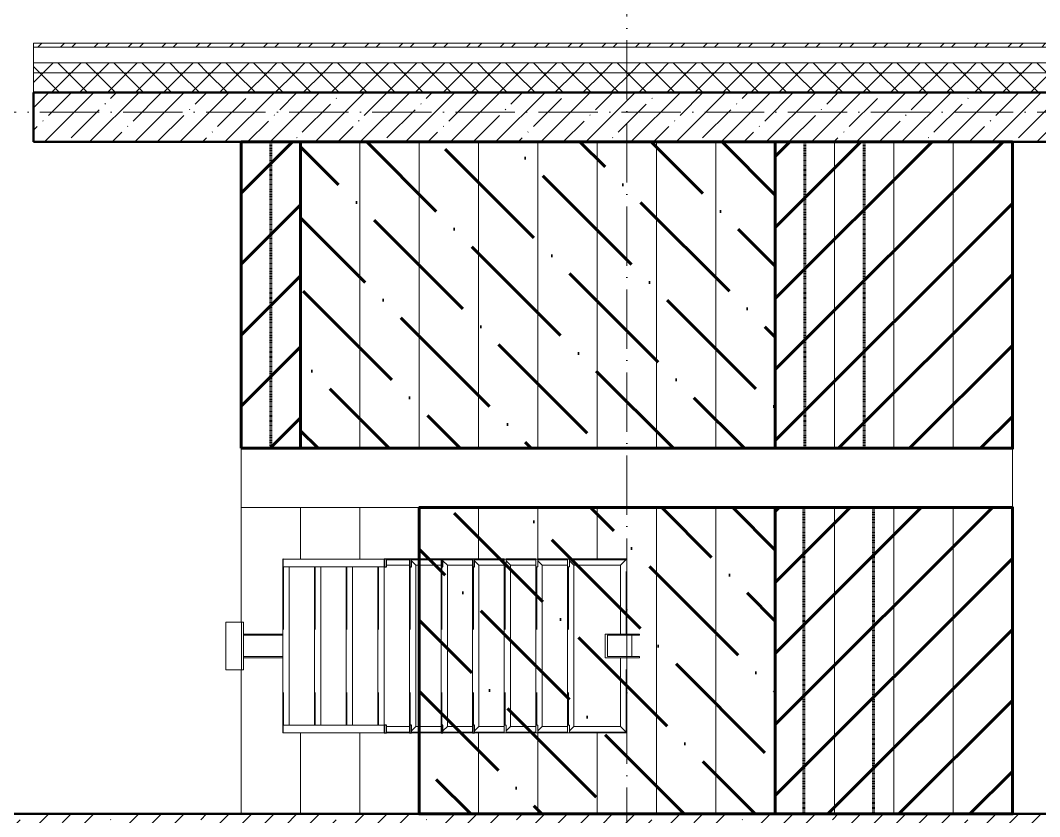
# Model space of a CAD drawing. Header units: millimetres. Extents: x -136833 to 49383, y -8033 to 344618.
# Drawn here: x -35509 to -30356, y 209950 to 213978 of the extents above; entities that cross this region are included whole.
import ezdxf

# ---------------------------------------------------------------- set-up
doc = ezdxf.new("R2010")
doc.units = ezdxf.units.MM
doc.linetypes.add('50_200_ШТРИХ_1Т_ш5_п1_п1_', pattern=[700, 500, -100, 0, -100])
doc.linetypes.add('Штрих', pattern=[635, 317.5, -317.5])
for name, color, linetype, lineweight in [('1) Резка', 210, 'Штрих', 60), ('2) Бетон демонтаж', 1, 'Continuous', 60), ('3) бетон монтаж', 5, 'Continuous', 60), ('A-FLOR-____-OTLN', 7, 'Continuous', 9), ('A-GENM-____-HDLN', 7, 'Штрих', 9), ('A-GENM-____-MCUT', 7, 'Continuous', 25), ('A-GENM-____-OTLN', 7, 'Continuous', 9), ('A-WALL-____-MCUT', 7, 'Continuous', 13), ('A-WALL-____-MCUT-1', 7, 'Continuous', 9), ('A-WALL-____-MCUT-2', 7, 'Continuous', 50), ('A-WALL-____-PATT-1', 7, 'Continuous', 9), ('A-WALL-FNSH-MCUT-1', 7, 'Continuous', 9), ('S-GRID-____-OTLN-1', 7, '50_200_ШТРИХ_1Т_ш5_п1_п1_', 9), ('S-STRS-____-OTLN-1', 7, 'Continuous', 9)]:
    doc.layers.add(name, color=color, linetype=linetype, lineweight=lineweight)
pattern_1 = [(45, (-129942.25, 127932.03), (-70.71068, 70.71068), []), (135, (-129942.25, 127932.03), (-70.71068, -70.71068), [])]
pattern_2 = [(45, (-129942.25, 127932.03), (-114.04925, 114.04925), []), (45, (-129828.2, 127932.03), (-114.04925, 114.04925), [201.612, -40.322, 3.353, -36.97])]

# ---------------------------------------------------------------- blocks, each defined once
blk = doc.blocks.new('ОМ_Труба_ГОСТ 8639-82 - ОМ_Труба_ГОСТ 8639-82-26350154-АР1_План отверстий 3 этажа в осях 1-64_Ю-ЯЯ')
at = {"layer": 'A-GENM-____-OTLN'}
for p, q in [((9439.1, 57971), (9439.1, 58091)), ((9439.1, 58091), (9614.1, 58091)), ((9614.1, 58085), (9451.2, 58085)), ((9451.2, 58085), (9451.2, 57977)), ((9574, 58085), (9574, 57977)), ((9614.1, 58091), (9614.1, 58085)), ((9451.2, 57977), (9614.1, 57977)), ((9614.1, 57977), (9614.1, 57971)), ((9614.1, 57971), (9439.1, 57971))]:
    blk.add_line(p, q, dxfattribs=at)
blk = doc.blocks.new('ОМ_Уголок_ГОСТ 8509-93 - ОМ_Уголок_ГОСТ 8509-93-26349651-АР1_План отверстий 3 этажа в осях 1-64_Ю-ЯЯ')
at = {"layer": 'A-GENM-____-HDLN'}
for p, q in [((4, -4), (380, -4)), ((500, -4), (876, -4))]:
    blk.add_line(p, q, dxfattribs=at)
at = {"layer": 'A-GENM-____-OTLN'}
for p, q in [((380, 0), (0, 0)), ((32, -32), (0, 0)), ((32, -32), (380, -32)), ((880, 0), (500, 0)), ((500, -32), (848, -32)), ((880, 0), (848, -32))]:
    blk.add_line(p, q, dxfattribs=at)
blk = doc.blocks.new('ОМ_Уголок_ГОСТ 8509-93 - ОМ_Уголок_ГОСТ 8509-93-V149-АР1_План отверстий 3 этажа в осях 1-64_Ю-ЯЯ')
at = {"layer": 'A-GENM-____-HDLN'}
blk.add_line((40, -4), (840, -4), dxfattribs=at)
at = {"layer": 'A-GENM-____-OTLN'}
for p, q in [((32, -32), (10, -10)), ((32, -32), (848, -32)), ((840, 0), (40, 0)), ((870, -10), (848, -32))]:
    blk.add_line(p, q, dxfattribs=at)
blk = doc.blocks.new('ОМ_Уголок_ГОСТ 8509-93 - ОМ_Уголок_ГОСТ 8509-93-19082047-АР1_План отверстий 3 этажа в осях 1-64_Ю-ЯЯ')
at = {"layer": 'A-GENM-____-HDLN'}
blk.add_line((10, -4), (296, -4), dxfattribs=at)
at = {"layer": 'A-GENM-____-OTLN'}
for p, q in [((300, 0), (10, 0)), ((32, -32), (10, -10)), ((32, -32), (268, -32)), ((300, 0), (268, -32))]:
    blk.add_line(p, q, dxfattribs=at)
blk = doc.blocks.new('ОМ_Уголок_ГОСТ 8509-93 - ОМ_Уголок_ГОСТ 8509-93-V150-АР1_План отверстий 3 этажа в осях 1-64_Ю-ЯЯ')
at = {"layer": 'A-GENM-____-HDLN'}
blk.add_line((4, -4), (290, -4), dxfattribs=at)
at = {"layer": 'A-GENM-____-OTLN'}
for p, q in [((290, 0), (0, 0)), ((32, -32), (0, 0)), ((32, -32), (268, -32)), ((290, -10), (268, -32))]:
    blk.add_line(p, q, dxfattribs=at)
blk = doc.blocks.new('ОМ_Уголок_ГОСТ 8509-93 - ОМ_Уголок_ГОСТ 8509-93-V151-АР1_План отверстий 3 этажа в осях 1-64_Ю-ЯЯ')
at = {"layer": 'A-GENM-____-HDLN'}
blk.add_line((10, -4), (160, -4), dxfattribs=at)
at = {"layer": 'A-GENM-____-OTLN'}
for p, q in [((160, 0), (10, 0)), ((32, -32), (10, -10)), ((32, -32), (160, -32))]:
    blk.add_line(p, q, dxfattribs=at)
blk = doc.blocks.new('ОМ_Уголок_ГОСТ 8509-93 - ОМ_Уголок_ГОСТ 8509-93-V152-АР1_План отверстий 3 этажа в осях 1-64_Ю-ЯЯ')
at = {"layer": 'A-GENM-____-HDLN'}
blk.add_line((140, -4), (290, -4), dxfattribs=at)
at = {"layer": 'A-GENM-____-OTLN'}
for p, q in [((290, 0), (140, 0)), ((140, -32), (268, -32)), ((290, -10), (268, -32))]:
    blk.add_line(p, q, dxfattribs=at)
blk = doc.blocks.new('ОМ_Уголок_ГОСТ 8509-93 - ОМ_Уголок_ГОСТ 8509-93-V153-АР1_План отверстий 3 этажа в осях 1-64_Ю-ЯЯ')
at = {"layer": 'A-GENM-____-HDLN'}
blk.add_line((40, -4), (840, -4), dxfattribs=at)
at = {"layer": 'A-GENM-____-OTLN'}
for p, q in [((840, 0), (40, 0)), ((40, -32), (840, -32))]:
    blk.add_line(p, q, dxfattribs=at)
blk = doc.blocks.new('ОМ_Уголок_ГОСТ 8509-93 - ОМ_Уголок_ГОСТ 8509-93-V154-АР1_План отверстий 3 этажа в осях 1-64_Ю-ЯЯ')
at = {"layer": 'A-GENM-____-HDLN'}
blk.add_line((44.3, -4), (160, -4), dxfattribs=at)
at = {"layer": 'A-GENM-____-OTLN'}
for p, q in [((160, 0), (44.3, 0)), ((44.3, -32), (160, -32))]:
    blk.add_line(p, q, dxfattribs=at)
blk = doc.blocks.new('ОМ_Уголок_ГОСТ 8509-93 - ОМ_Уголок_ГОСТ 8509-93-V155-АР1_План отверстий 3 этажа в осях 1-64_Ю-ЯЯ')
at = {"layer": 'A-GENM-____-HDLN'}
blk.add_line((140, -4), (255.7, -4), dxfattribs=at)
at = {"layer": 'A-GENM-____-OTLN'}
for p, q in [((255.7, 0), (140, 0)), ((140, -32), (255.7, -32))]:
    blk.add_line(p, q, dxfattribs=at)
blk = doc.blocks.new('ОМ_Уголок_ГОСТ 8509-93 - ОМ_Уголок_ГОСТ 8509-93-V156-АР1_План отверстий 3 этажа в осях 1-64_Ю-ЯЯ')
at = {"layer": 'A-GENM-____-HDLN'}
blk.add_line((40, -4), (840, -4), dxfattribs=at)
at = {"layer": 'A-GENM-____-OTLN'}
for p, q in [((880, 0), (0, 0)), ((1.3, -1.3), (0, 0)), ((40, -32), (840, -32)), ((880, 0), (878.7, -1.3))]:
    blk.add_line(p, q, dxfattribs=at)
blk = doc.blocks.new('ОМ_Труба_ГОСТ 8639-82 - ОМ_Труба_ГОСТ 8639-82-26527904-АР1_План отверстий 3 этажа в осях 1-64_Ю-ЯЯ')
at = {"layer": 'A-GENM-____-HDLN'}
for p, q in [((7810, 58085), (7611.5, 58085)), ((7810, 57977), (7611.5, 57977))]:
    blk.add_line(p, q, dxfattribs=at)
at = {"layer": 'A-GENM-____-OTLN'}
for p, q in [((7810, 58091), (7611.5, 58091)), ((7810, 57971), (7611.5, 57971))]:
    blk.add_line(p, q, dxfattribs=at)
blk = doc.blocks.new('ОМ_Уголок_ГОСТ 8510-86 - ОМ_Уголок_ГОСТ 8510-86-19082066-АР1_План отверстий 3 этажа в осях 1-64_Ю-ЯЯ')
at = {"layer": 'A-GENM-____-OTLN'}
for p, q in [((0, 0), (0, -90)), ((240, 0), (0, 0)), ((0, -10), (240, -10)), ((240, -90), (240, 0)), ((0, -90), (240, -90))]:
    blk.add_line(p, q, dxfattribs=at)
blk = doc.blocks.new('ОМ_Полоса_Трапеция прямоугольная_Прокат_ГОСТ 103-2006 - ОМ_Полоса_Трапеция прямоугольная_Прокат_ГОСТ 103-2006-19082130-АР1_План отверстий 3 этажа в осях 1-64_Ю-ЯЯ')
at = {"layer": 'A-GENM-____-OTLN'}
for p, q in [((9250, 58471), (9260, 58471)), ((9250, 58431), (9250, 58471)), ((9260, 58471), (9260, 58431)), ((9260, 58431), (9250, 58431))]:
    blk.add_line(p, q, dxfattribs=at)
blk = doc.blocks.new('ОМ_Полоса_Трапеция прямоугольная_Прокат_ГОСТ 103-2006 - ОМ_Полоса_Трапеция прямоугольная_Прокат_ГОСТ 103-2006-V157-АР1_План отверстий 3 этажа в осях 1-64_Ю-ЯЯ')
at = {"layer": 'A-GENM-____-MCUT'}
for p, q in [((8780, 58471), (8770, 58471)), ((8770, 58471), (8770, 58431)), ((8780, 58431), (8780, 58471)), ((8770, 58431), (8780, 58431))]:
    blk.add_line(p, q, dxfattribs=at)
blk = doc.blocks.new('ОМ_Полоса_Трапеция прямоугольная_Прокат_ГОСТ 103-2006 - ОМ_Полоса_Трапеция прямоугольная_Прокат_ГОСТ 103-2006-V158-АР1_План отверстий 3 этажа в осях 1-64_Ю-ЯЯ')
at = {"layer": 'A-GENM-____-MCUT'}
for p, q in [((8620, 58471), (8610, 58471)), ((8610, 58471), (8610, 58431)), ((8620, 58431), (8620, 58471)), ((8610, 58431), (8620, 58431))]:
    blk.add_line(p, q, dxfattribs=at)
blk = doc.blocks.new('ОМ_Полоса_Трапеция прямоугольная_Прокат_ГОСТ 103-2006 - ОМ_Полоса_Трапеция прямоугольная_Прокат_ГОСТ 103-2006-V159-АР1_План отверстий 3 этажа в осях 1-64_Ю-ЯЯ')
at = {"layer": 'A-GENM-____-MCUT'}
for p, q in [((8460, 58471), (8450, 58471)), ((8450, 58471), (8450, 58431)), ((8460, 58431), (8460, 58471)), ((8450, 58431), (8460, 58431))]:
    blk.add_line(p, q, dxfattribs=at)
blk = doc.blocks.new('ОМ_Полоса_Прокат_ГОСТ 103-2006 - ОМ_Полоса_Прокат_ГОСТ 103-2006-20723456-АР1_План отверстий 3 этажа в осях 1-64_Ю-ЯЯ')
at = {"layer": 'A-GENM-____-MCUT'}
for p, q in [((8334.3, 58471), (8322.8, 58471)), ((8322.8, 58471), (8322.8, 58431)), ((8334.3, 58431), (8334.3, 58471)), ((8322.8, 58431), (8334.3, 58431))]:
    blk.add_line(p, q, dxfattribs=at)
at = {"layer": 'A-GENM-____-OTLN'}
for p, q in [((7811.3, 58431), (7811.3, 58471)), ((7811.3, 58471), (8322.8, 58471)), ((8322.8, 58431), (7811.3, 58431))]:
    blk.add_line(p, q, dxfattribs=at)
blk = doc.blocks.new('ОМ_Полоса_Трапеция прямоугольная_Прокат_ГОСТ 103-2006 - ОМ_Полоса_Трапеция прямоугольная_Прокат_ГОСТ 103-2006-19082170-АР1_План отверстий 3 этажа в осях 1-64_Ю-ЯЯ')
at = {"layer": 'A-GENM-____-OTLN'}
for p, q in [((9250, 57631), (9260, 57631)), ((9250, 57591), (9250, 57631)), ((9260, 57631), (9260, 57591)), ((9260, 57591), (9250, 57591))]:
    blk.add_line(p, q, dxfattribs=at)
blk = doc.blocks.new('ОМ_Полоса_Трапеция прямоугольная_Прокат_ГОСТ 103-2006 - ОМ_Полоса_Трапеция прямоугольная_Прокат_ГОСТ 103-2006-V160-АР1_План отверстий 3 этажа в осях 1-64_Ю-ЯЯ')
at = {"layer": 'A-GENM-____-MCUT'}
for p, q in [((8780, 57631), (8770, 57631)), ((8770, 57631), (8770, 57591)), ((8780, 57591), (8780, 57631)), ((8770, 57591), (8780, 57591))]:
    blk.add_line(p, q, dxfattribs=at)
blk = doc.blocks.new('ОМ_Полоса_Трапеция прямоугольная_Прокат_ГОСТ 103-2006 - ОМ_Полоса_Трапеция прямоугольная_Прокат_ГОСТ 103-2006-V161-АР1_План отверстий 3 этажа в осях 1-64_Ю-ЯЯ')
at = {"layer": 'A-GENM-____-MCUT'}
for p, q in [((8620, 57631), (8610, 57631)), ((8610, 57631), (8610, 57591)), ((8620, 57591), (8620, 57631)), ((8610, 57591), (8620, 57591))]:
    blk.add_line(p, q, dxfattribs=at)
blk = doc.blocks.new('ОМ_Полоса_Трапеция прямоугольная_Прокат_ГОСТ 103-2006 - ОМ_Полоса_Трапеция прямоугольная_Прокат_ГОСТ 103-2006-V162-АР1_План отверстий 3 этажа в осях 1-64_Ю-ЯЯ')
at = {"layer": 'A-GENM-____-MCUT'}
for p, q in [((8460, 57631), (8450, 57631)), ((8450, 57631), (8450, 57591)), ((8460, 57591), (8460, 57631)), ((8450, 57591), (8460, 57591))]:
    blk.add_line(p, q, dxfattribs=at)
blk = doc.blocks.new('ОМ_Полоса_Прокат_ГОСТ 103-2006 - ОМ_Полоса_Прокат_ГОСТ 103-2006-20723498-АР1_План отверстий 3 этажа в осях 1-64_Ю-ЯЯ')
at = {"layer": 'A-GENM-____-MCUT'}
for p, q in [((8334.3, 57631), (8322.8, 57631)), ((8322.8, 57631), (8322.8, 57591)), ((8334.3, 57591), (8334.3, 57631)), ((8322.8, 57591), (8334.3, 57591))]:
    blk.add_line(p, q, dxfattribs=at)
at = {"layer": 'A-GENM-____-OTLN'}
for p, q in [((7811.3, 57591), (7811.3, 57631)), ((7811.3, 57631), (8322.8, 57631)), ((8322.8, 57591), (7811.3, 57591))]:
    blk.add_line(p, q, dxfattribs=at)

msp = doc.modelspace()

# ---------------------------------------------------------------- hatches: boundary and pattern name
at = {"layer": '2) Бетон демонтаж'}
h = msp.add_hatch(dxfattribs=at)
h.set_pattern_fill('ANSI31', color=256, scale=80)
h.paths.add_polyline_path([(-34392.3, 211813.1), (-34092.3, 211813.1), (-34092.3, 213363.1), (-34392.3, 213363.1)])
h = msp.add_hatch(dxfattribs=at)
h.set_pattern_fill('ANSI31', color=256, scale=80)
h.paths.add_polyline_path([(-31692.3, 213363.1), (-30492.3, 213363.1), (-30492.3, 211813.1), (-31692.3, 211813.1)])
h = msp.add_hatch(dxfattribs=at)
h.set_pattern_fill('ANSI31', color=256, scale=80)
h.paths.add_polyline_path([(-31692.3, 211513.1), (-30492.3, 211513.1), (-30492.3, 209963.1), (-31692.3, 209963.1)])
at = {"layer": '3) бетон монтаж'}
h = msp.add_hatch(dxfattribs=at)
h.set_pattern_fill('ANSI36', color=256, scale=80, angle=90)
h.paths.add_polyline_path([(-34092.3, 211813.1), (-31692.3, 211813.1), (-31692.3, 213363.1), (-34092.3, 213363.1)])
h = msp.add_hatch(dxfattribs=at)
h.set_pattern_fill('ANSI36', color=256, scale=80, angle=90)
h.paths.add_polyline_path([(-31692.3, 211513.1), (-33492.3, 211513.1), (-33492.3, 209963.1), (-31692.3, 209963.1)])
at = {"layer": 'A-WALL-____-PATT-1'}
h = msp.add_hatch(dxfattribs=at)
h.set_pattern_fill('FP_6', color=256, style=0, pattern_type=2)
h.set_pattern_definition([(45, (-129942.25, 127932.03), (-85.53659, 85.53659), []), (45, (-129885.23, 127932.03), (-85.53659, 85.53659), [])])
h.paths.add_polyline_path([(-28462.3, 213843.1), (-28442.3, 213843.1), (-28442.3, 213863.1), (-35442.3, 213863.1), (-35442.3, 213843.1), (-30978.3, 213843.1)], flags=0)
h.paths.add_polyline_path([(-36442.3, 213843.1), (-36442.3, 213863.1), (-38192.3, 213863.1), (-38192.3, 213843.1), (-38048.1, 213843.1)], flags=0)
h = msp.add_hatch(dxfattribs=at)
h.set_pattern_fill('FP_4', color=256, style=0, pattern_type=2)
h.set_pattern_definition(pattern_1)
h.paths.add_polyline_path([(-28462.3, 213713.1), (-28462.3, 213763.1), (-35442.3, 213763.1), (-35442.3, 213713.1), (-30978.3, 213713.1)], flags=0)
h.paths.add_polyline_path([(-36442.3, 213713.1), (-36442.3, 213763.1), (-38192.3, 213763.1), (-38192.3, 213713.1), (-38048.1, 213713.1)], flags=0)
h.paths.add_polyline_path([(-44117.3, 213713.1), (-42992.3, 213713.1), (-42992.3, 213763.1), (-44117.3, 213763.1)], flags=0)
h.paths.add_polyline_path([(-45917.3, 213713.1), (-45917.3, 213763.1), (-47042.3, 213763.1), (-47042.3, 213713.1), (-46001.7, 213713.1)], flags=0)
h.paths.add_polyline_path([(-49536.7, 213713.1), (-48842.3, 213713.1), (-48842.3, 213763.1), (-49892.3, 213763.1), (-49892.3, 213713.1)], flags=0)
h.paths.add_polyline_path([(-52892.3, 213713.1), (-51692.3, 213713.1), (-51692.3, 213763.1), (-52892.3, 213763.1)], flags=0)
h.paths.add_polyline_path([(-54692.3, 213713.1), (-54692.3, 213763.1), (-58242.3, 213763.1), (-58242.3, 213713.1), (-55722.8, 213713.1)], flags=0)
h.paths.add_polyline_path([(-60042.3, 213713.1), (-60042.3, 213763.1), (-61242.3, 213763.1), (-61242.3, 213713.1)], flags=0)
h.paths.add_polyline_path([(-66042.3, 213713.1), (-66042.3, 213763.1), (-67292.3, 213763.1), (-67292.3, 213713.1), (-66327.6, 213713.1)], flags=0)
h.paths.add_polyline_path([(-64242.3, 213713.1), (-63042.3, 213713.1), (-63042.3, 213763.1), (-64242.3, 213763.1)], flags=0)
h.paths.add_polyline_path([(-72092.3, 213713.1), (-72092.3, 213763.1), (-73292.3, 213763.1), (-73292.3, 213713.1)], flags=0)
h.paths.add_polyline_path([(-69092.3, 213713.1), (-69092.3, 213763.1), (-70292.3, 213763.1), (-70292.3, 213713.1), (-69862.5, 213713.1)], flags=0)
h.paths.add_polyline_path([(-75092.3, 213713.1), (-75092.3, 213763.1), (-76292.3, 213763.1), (-76292.3, 213713.1)], flags=0)
h.paths.add_polyline_path([(-78092.3, 213713.1), (-78092.3, 213763.1), (-79892.3, 213763.1), (-79892.3, 213713.1)], flags=0)
h = msp.add_hatch(dxfattribs=at)
h.set_pattern_fill('FP_4', color=256, style=0, pattern_type=2)
h.set_pattern_definition(pattern_1)
h.paths.add_polyline_path([(-28542.3, 213613.1), (-28462.3, 213613.1), (-28462.3, 213713.1), (-35442.3, 213713.1), (-35442.3, 213613.1), (-28592.3, 213613.1)], flags=0)
h.paths.add_polyline_path([(-36442.3, 213613.1), (-36442.3, 213713.1), (-38192.3, 213713.1), (-38192.3, 213619.1), (-38117.3, 213619.1), (-38117.3, 213613.1), (-36942.3, 213613.1)], flags=0)
h.paths.add_polyline_path([(-45992.3, 213613.1), (-45992.3, 213619.1), (-45917.3, 213619.1), (-45917.3, 213713.1), (-47042.3, 213713.1), (-47042.3, 213613.1), (-46001.7, 213613.1)], flags=0)
h.paths.add_polyline_path([(-43350.5, 213613.1), (-43067.3, 213613.1), (-43067.3, 213619.1), (-42992.3, 213619.1), (-42992.3, 213713.1), (-44117.3, 213713.1), (-44117.3, 213619.1), (-44042.3, 213619.1), (-44042.3, 213613.1)], flags=0)
h.paths.add_polyline_path([(-48917.3, 213613.1), (-48917.3, 213619.1), (-48842.3, 213619.1), (-48842.3, 213713.1), (-49892.3, 213713.1), (-49892.3, 213619.1), (-49817.3, 213619.1), (-49817.3, 213613.1), (-49536.7, 213613.1)], flags=0)
h.paths.add_polyline_path([(-51767.3, 213613.1), (-51767.3, 213619.1), (-51692.3, 213619.1), (-51692.3, 213713.1), (-52892.3, 213713.1), (-52892.3, 213619.1), (-52817.3, 213619.1), (-52817.3, 213613.1), (-51942.3, 213613.1)], flags=0)
h.paths.add_polyline_path([(-54692.3, 213613.1), (-54692.3, 213713.1), (-58242.3, 213713.1), (-58242.3, 213619.1), (-58167.3, 213619.1), (-58167.3, 213613.1), (-55192.3, 213613.1)], flags=0)
h.paths.add_polyline_path([(-60742.3, 213613.1), (-60117.3, 213613.1), (-60117.3, 213619.1), (-60042.3, 213619.1), (-60042.3, 213713.1), (-61242.3, 213713.1), (-61242.3, 213613.1)], flags=0)
h.paths.add_polyline_path([(-66692.3, 213613.1), (-66117.3, 213613.1), (-66117.3, 213619.1), (-66042.3, 213619.1), (-66042.3, 213713.1), (-67292.3, 213713.1), (-67292.3, 213619.1), (-67217.3, 213619.1), (-67217.3, 213613.1), (-67192.3, 213613.1)], flags=0)
h.paths.add_polyline_path([(-64167.3, 213613.1), (-63117.3, 213613.1), (-63117.3, 213619.1), (-63042.3, 213619.1), (-63042.3, 213713.1), (-64242.3, 213713.1), (-64242.3, 213619.1), (-64167.3, 213619.1)], flags=0)
h.paths.add_polyline_path([(-69862.5, 213613.1), (-69167.3, 213613.1), (-69167.3, 213619.1), (-69092.3, 213619.1), (-69092.3, 213713.1), (-70292.3, 213713.1), (-70292.3, 213619.1), (-70217.3, 213619.1), (-70217.3, 213613.1)], flags=0)
h.paths.add_polyline_path([(-72167.3, 213613.1), (-72167.3, 213619.1), (-72092.3, 213619.1), (-72092.3, 213713.1), (-73292.3, 213713.1), (-73292.3, 213619.1), (-73217.3, 213619.1), (-73217.3, 213613.1), (-72692.3, 213613.1)], flags=0)
h.paths.add_polyline_path([(-76217.3, 213613.1), (-75167.3, 213613.1), (-75167.3, 213619.1), (-75092.3, 213619.1), (-75092.3, 213713.1), (-76292.3, 213713.1), (-76292.3, 213619.1), (-76217.3, 213619.1)], flags=0)
h.paths.add_polyline_path([(-78167.3, 213613.1), (-78167.3, 213619.1), (-78092.3, 213619.1), (-78092.3, 213713.1), (-79892.3, 213713.1), (-79892.3, 213613.1), (-78942.3, 213613.1)], flags=0)
h = msp.add_hatch(dxfattribs=at)
h.set_pattern_fill('FP_12', color=256, style=0, pattern_type=2)
h.set_pattern_definition(pattern_2)
h.paths.add_polyline_path([(-28692.3, 213363.1), (-28692.3, 213613.1), (-35442.3, 213613.1), (-35442.3, 213363.1), (-30978.3, 213363.1)], flags=0)
h = msp.add_hatch(dxfattribs=at)
h.set_pattern_fill('FP_12', color=256, style=0, pattern_type=2)
h.set_pattern_definition(pattern_2)
h.paths.add_polyline_path([(-29192.3, 209713.1), (-29192.3, 209963.1), (-36192.3, 209963.1), (-36192.3, 209713.1), (-30978.3, 209713.1)], flags=0)

# ---------------------------------------------------------------- linework, layer by layer
at = {"layer": '1) Резка', "ltscale": 0.01}
for points in [[(-34242.3, 211813.1), (-34242.3, 213363.1)], [(-31542.3, 211813.1), (-31542.3, 213363.1)], [(-31242.3, 211813.1), (-31242.3, 213363.1)], [(-31547.5, 209963.1), (-31547.5, 211513.1)], [(-31195.1, 209963.1), (-31195.1, 211513.1)]]:
    msp.add_lwpolyline(points, dxfattribs=at)
at = {"layer": '2) Бетон демонтаж'}
for points in [[(-34392.3, 211813.1), (-34092.3, 211813.1), (-34092.3, 213363.1), (-34392.3, 213363.1)], [(-31692.3, 213363.1), (-30492.3, 213363.1), (-30492.3, 211813.1), (-31692.3, 211813.1)], [(-31692.3, 211513.1), (-30492.3, 211513.1), (-30492.3, 209963.1), (-31692.3, 209963.1)]]:
    msp.add_lwpolyline(points, close=True, dxfattribs=at)
at = {"layer": '3) бетон монтаж'}
for points in [[(-34092.3, 211813.1), (-31692.3, 211813.1), (-31692.3, 213363.1), (-34092.3, 213363.1)], [(-31692.3, 211513.1), (-33492.3, 211513.1), (-33492.3, 209963.1), (-31692.3, 209963.1)]]:
    msp.add_lwpolyline(points, close=True, dxfattribs=at)
at = {"layer": 'A-FLOR-____-OTLN'}
for p, q in [((-34392.3, 210933.1), (-34392.3, 213363.1)), ((-34392.3, 209963.1), (-34392.3, 210693.1))]:
    msp.add_line(p, q, dxfattribs=at)
at = {"layer": 'A-WALL-____-MCUT'}
for p, q in [((-28462.3, 213843.1), (-35442.3, 213843.1)), ((-35442.3, 213843.1), (-35442.3, 213613.1))]:
    msp.add_line(p, q, dxfattribs=at)
at = {"layer": 'A-WALL-____-MCUT-1'}
for p, q in [((-28462.3, 213763.1), (-35442.3, 213763.1)), ((-28462.3, 213713.1), (-35442.3, 213713.1))]:
    msp.add_line(p, q, dxfattribs=at)
at = {"layer": 'A-WALL-____-MCUT-2'}
for p, q in [((-35442.3, 213613.1), (-28692.3, 213613.1)), ((-35442.3, 213613.1), (-35442.3, 213363.1)), ((-28692.3, 213363.1), (-35442.3, 213363.1)), ((-29192.3, 209963.1), (-36192.3, 209963.1))]:
    msp.add_line(p, q, dxfattribs=at)
at = {"layer": 'A-WALL-FNSH-MCUT-1'}
for p, q in [((-28442.3, 213863.1), (-35442.3, 213863.1)), ((-35442.3, 213863.1), (-35442.3, 213843.1)), ((-35442.3, 213843.1), (-28462.3, 213843.1))]:
    msp.add_line(p, q, dxfattribs=at)
at = {"layer": 'S-GRID-____-OTLN-1', "color": 251, "ltscale": 0.6, "true_color": 0x636466}
for p, q in [((-32442.3, 177448.7), (-32442.3, 218824.9)), ((-25867.8, 213513.1), (-134611, 213513.1)), ((-134611, 209963.1), (-25867.8, 209963.1))]:
    msp.add_line(p, q, dxfattribs=at)
at = {"layer": 'S-STRS-____-OTLN-1'}
for p, q in [((-34392.3, 211813.1), (-34392.3, 213363.1)), ((-34092.3, 211813.1), (-34092.3, 213363.1)), ((-34092.3, 211813.1), (-34092.3, 213363.1)), ((-33792.3, 211813.1), (-33792.3, 213363.1)), ((-33792.3, 211813.1), (-33792.3, 213363.1)), ((-33492.3, 211813.1), (-33492.3, 213363.1)), ((-33492.3, 211813.1), (-33492.3, 213363.1)), ((-33192.3, 211813.1), (-33192.3, 213363.1)), ((-33192.3, 211813.1), (-33192.3, 213363.1)), ((-32892.3, 211813.1), (-32892.3, 213363.1)), ((-32892.3, 211813.1), (-32892.3, 213363.1)), ((-32592.3, 211813.1), (-32592.3, 213363.1)), ((-32592.3, 211813.1), (-32592.3, 213363.1)), ((-32292.3, 211813.1), (-32292.3, 213363.1)), ((-32292.3, 211813.1), (-32292.3, 213363.1)), ((-31992.3, 211813.1), (-31992.3, 213363.1)), ((-31992.3, 211813.1), (-31992.3, 213363.1)), ((-31692.3, 211813.1), (-31692.3, 213363.1)), ((-31692.3, 211813.1), (-31692.3, 213363.1)), ((-31392.3, 211813.1), (-31392.3, 213363.1)), ((-31392.3, 211813.1), (-31392.3, 213363.1)), ((-31092.3, 211813.1), (-31092.3, 213363.1)), ((-31092.3, 211813.1), (-31092.3, 213363.1)), ((-30792.3, 211813.1), (-30792.3, 213363.1)), ((-30792.3, 211813.1), (-30792.3, 213363.1)), ((-30492.3, 211813.1), (-30492.3, 213363.1)), ((-30492.3, 211813.1), (-30492.3, 213363.1)), ((-34092.3, 211813.1), (-34392.3, 211813.1)), ((-33792.3, 211813.1), (-34092.3, 211813.1)), ((-33492.3, 211813.1), (-33792.3, 211813.1)), ((-33192.3, 211813.1), (-33492.3, 211813.1)), ((-32892.3, 211813.1), (-33192.3, 211813.1)), ((-32592.3, 211813.1), (-32892.3, 211813.1)), ((-32292.3, 211813.1), (-32592.3, 211813.1)), ((-31992.3, 211813.1), (-32292.3, 211813.1)), ((-31692.3, 211813.1), (-31992.3, 211813.1)), ((-31392.3, 211813.1), (-31692.3, 211813.1)), ((-31092.3, 211813.1), (-31392.3, 211813.1)), ((-30792.3, 211813.1), (-31092.3, 211813.1)), ((-30492.3, 211813.1), (-30792.3, 211813.1)), ((-30492.3, 211813.1), (-30492.3, 211513.1)), ((-34392.3, 211513.1), (-34092.3, 211513.1)), ((-34092.3, 211513.1), (-33792.3, 211513.1)), ((-34092.3, 211513.1), (-34092.3, 211253.1)), ((-34092.3, 211513.1), (-34092.3, 211253.1)), ((-33792.3, 211513.1), (-33492.3, 211513.1)), ((-33792.3, 211513.1), (-33792.3, 211253.1)), ((-33792.3, 211513.1), (-33792.3, 211253.1)), ((-33492.3, 211513.1), (-33192.3, 211513.1)), ((-33492.3, 211513.1), (-33492.3, 211253.1)), ((-33492.3, 211513.1), (-33492.3, 211253.1)), ((-33192.3, 211513.1), (-32892.3, 211513.1)), ((-33192.3, 211513.1), (-33192.3, 211253.1)), ((-33192.3, 211513.1), (-33192.3, 211253.1)), ((-32892.3, 211513.1), (-32592.3, 211513.1)), ((-32892.3, 211513.1), (-32892.3, 211253.1)), ((-32892.3, 211513.1), (-32892.3, 211253.1)), ((-32592.3, 211513.1), (-32292.3, 211513.1)), ((-32592.3, 211513.1), (-32592.3, 211253.1)), ((-32592.3, 211513.1), (-32592.3, 211253.1)), ((-32292.3, 211513.1), (-31992.3, 211513.1)), ((-32292.3, 211513.1), (-32292.3, 209963.1)), ((-32292.3, 211513.1), (-32292.3, 209963.1)), ((-31992.3, 211513.1), (-31692.3, 211513.1)), ((-31992.3, 211513.1), (-31992.3, 209963.1)), ((-31992.3, 211513.1), (-31992.3, 209963.1)), ((-31692.3, 211513.1), (-31392.3, 211513.1)), ((-31692.3, 211513.1), (-31692.3, 209963.1)), ((-31692.3, 211513.1), (-31692.3, 209963.1)), ((-31392.3, 211513.1), (-31092.3, 211513.1)), ((-31392.3, 211513.1), (-31392.3, 209963.1)), ((-31392.3, 211513.1), (-31392.3, 209963.1)), ((-31092.3, 211513.1), (-30792.3, 211513.1)), ((-31092.3, 211513.1), (-31092.3, 209963.1)), ((-31092.3, 211513.1), (-31092.3, 209963.1)), ((-30792.3, 211513.1), (-30492.3, 211513.1)), ((-30792.3, 211513.1), (-30792.3, 209963.1)), ((-30792.3, 211513.1), (-30792.3, 209963.1)), ((-30492.3, 211513.1), (-30492.3, 209963.1)), ((-30492.3, 211513.1), (-30492.3, 209963.1)), ((-34092.3, 210373.1), (-34092.3, 209963.1)), ((-34092.3, 210373.1), (-34092.3, 209963.1)), ((-33792.3, 210373.1), (-33792.3, 209963.1)), ((-33792.3, 210373.1), (-33792.3, 209963.1)), ((-33492.3, 210373.1), (-33492.3, 209963.1)), ((-33492.3, 210373.1), (-33492.3, 209963.1)), ((-33192.3, 210373.1), (-33192.3, 209963.1)), ((-33192.3, 210373.1), (-33192.3, 209963.1)), ((-32892.3, 210373.1), (-32892.3, 209963.1)), ((-32892.3, 210373.1), (-32892.3, 209963.1)), ((-32592.3, 210373.1), (-32592.3, 209963.1)), ((-32592.3, 210373.1), (-32592.3, 209963.1))]:
    msp.add_line(p, q, dxfattribs=at)

# ---------------------------------------------------------------- block references
at = {"layer": 'A-GENM-____-OTLN', "extrusion": (0, 0, -1)}
for name, p, rotation in [('ОМ_Уголок_ГОСТ 8509-93 - ОМ_Уголок_ГОСТ 8509-93-V156-АР1_План отверстий 3 этажа в осях 1-64_Ю-ЯЯ', (34182.3, 211253.1), 269.9999999999989), ('ОМ_Уголок_ГОСТ 8509-93 - ОМ_Уголок_ГОСТ 8509-93-V149-АР1_План отверстий 3 этажа в осях 1-64_Ю-ЯЯ', (33542.3, 211253.1), 269.9999999999989), ('ОМ_Уголок_ГОСТ 8509-93 - ОМ_Уголок_ГОСТ 8509-93-V149-АР1_План отверстий 3 этажа в осях 1-64_Ю-ЯЯ', (33382.3, 211253.1), 269.9999999999989), ('ОМ_Уголок_ГОСТ 8509-93 - ОМ_Уголок_ГОСТ 8509-93-V149-АР1_План отверстий 3 этажа в осях 1-64_Ю-ЯЯ', (33222.3, 211253.1), 269.9999999999989), ('ОМ_Уголок_ГОСТ 8509-93 - ОМ_Уголок_ГОСТ 8509-93-V149-АР1_План отверстий 3 этажа в осях 1-64_Ю-ЯЯ', (33062.3, 211253.1), 269.9999999999989), ('ОМ_Уголок_ГОСТ 8509-93 - ОМ_Уголок_ГОСТ 8509-93-V149-АР1_План отверстий 3 этажа в осях 1-64_Ю-ЯЯ', (32902.3, 211253.1), 269.9999999999989), ('ОМ_Уголок_ГОСТ 8509-93 - ОМ_Уголок_ГОСТ 8509-93-V149-АР1_План отверстий 3 этажа в осях 1-64_Ю-ЯЯ', (32742.3, 211253.1), 269.9999999999989), ('ОМ_Уголок_ГОСТ 8509-93 - ОМ_Уголок_ГОСТ 8509-93-26349651-АР1_План отверстий 3 этажа в осях 1-64_Ю-ЯЯ', (32442.3, 210373.1), 89.99999999999908), ('ОМ_Уголок_ГОСТ 8509-93 - ОМ_Уголок_ГОСТ 8509-93-V153-АР1_План отверстий 3 этажа в осях 1-64_Ю-ЯЯ', (34022.3, 211253.1), 269.9999999999989), ('ОМ_Уголок_ГОСТ 8509-93 - ОМ_Уголок_ГОСТ 8509-93-V153-АР1_План отверстий 3 этажа в осях 1-64_Ю-ЯЯ', (33862.3, 211253.1), 269.9999999999989), ('ОМ_Уголок_ГОСТ 8509-93 - ОМ_Уголок_ГОСТ 8509-93-V153-АР1_План отверстий 3 этажа в осях 1-64_Ю-ЯЯ', (33702.3, 211253.1), 269.9999999999989), ('ОМ_Уголок_ГОСТ 8510-86 - ОМ_Уголок_ГОСТ 8510-86-19082066-АР1_План отверстий 3 этажа в осях 1-64_Ю-ЯЯ', (34380.8, 210693.1), 89.99999999999918), ('ОМ_Уголок_ГОСТ 8509-93 - ОМ_Уголок_ГОСТ 8509-93-V154-АР1_План отверстий 3 этажа в осях 1-64_Ю-ЯЯ', (33702.3, 210373.1), 180), ('ОМ_Уголок_ГОСТ 8509-93 - ОМ_Уголок_ГОСТ 8509-93-V151-АР1_План отверстий 3 этажа в осях 1-64_Ю-ЯЯ', (33542.3, 210373.1), 180), ('ОМ_Уголок_ГОСТ 8509-93 - ОМ_Уголок_ГОСТ 8509-93-V151-АР1_План отверстий 3 этажа в осях 1-64_Ю-ЯЯ', (33382.3, 210373.1), 180), ('ОМ_Уголок_ГОСТ 8509-93 - ОМ_Уголок_ГОСТ 8509-93-V151-АР1_План отверстий 3 этажа в осях 1-64_Ю-ЯЯ', (33222.3, 210373.1), 180), ('ОМ_Уголок_ГОСТ 8509-93 - ОМ_Уголок_ГОСТ 8509-93-V151-АР1_План отверстий 3 этажа в осях 1-64_Ю-ЯЯ', (33062.3, 210373.1), 180), ('ОМ_Уголок_ГОСТ 8509-93 - ОМ_Уголок_ГОСТ 8509-93-V151-АР1_План отверстий 3 этажа в осях 1-64_Ю-ЯЯ', (32902.3, 210373.1), 180), ('ОМ_Уголок_ГОСТ 8509-93 - ОМ_Уголок_ГОСТ 8509-93-19082047-АР1_План отверстий 3 этажа в осях 1-64_Ю-ЯЯ', (32742.3, 210373.1), 180)]:
    msp.add_blockref(name, p, dxfattribs=dict(at, rotation=rotation))
at = {"layer": 'A-GENM-____-OTLN'}
for name, p in [('ОМ_Полоса_Прокат_ГОСТ 103-2006 - ОМ_Полоса_Прокат_ГОСТ 103-2006-20723456-АР1_План отверстий 3 этажа в осях 1-64_Ю-ЯЯ', (-41992.3, 152782)), ('ОМ_Полоса_Трапеция прямоугольная_Прокат_ГОСТ 103-2006 - ОМ_Полоса_Трапеция прямоугольная_Прокат_ГОСТ 103-2006-V159-АР1_План отверстий 3 этажа в осях 1-64_Ю-ЯЯ', (-41992.3, 152782)), ('ОМ_Полоса_Трапеция прямоугольная_Прокат_ГОСТ 103-2006 - ОМ_Полоса_Трапеция прямоугольная_Прокат_ГОСТ 103-2006-V158-АР1_План отверстий 3 этажа в осях 1-64_Ю-ЯЯ', (-41992.3, 152782)), ('ОМ_Полоса_Трапеция прямоугольная_Прокат_ГОСТ 103-2006 - ОМ_Полоса_Трапеция прямоугольная_Прокат_ГОСТ 103-2006-V157-АР1_План отверстий 3 этажа в осях 1-64_Ю-ЯЯ', (-41992.3, 152782)), ('ОМ_Полоса_Трапеция прямоугольная_Прокат_ГОСТ 103-2006 - ОМ_Полоса_Трапеция прямоугольная_Прокат_ГОСТ 103-2006-19082130-АР1_План отверстий 3 этажа в осях 1-64_Ю-ЯЯ', (-42312.3, 152782)), ('ОМ_Полоса_Трапеция прямоугольная_Прокат_ГОСТ 103-2006 - ОМ_Полоса_Трапеция прямоугольная_Прокат_ГОСТ 103-2006-19082130-АР1_План отверстий 3 этажа в осях 1-64_Ю-ЯЯ', (-42152.3, 152782)), ('ОМ_Полоса_Трапеция прямоугольная_Прокат_ГОСТ 103-2006 - ОМ_Полоса_Трапеция прямоугольная_Прокат_ГОСТ 103-2006-19082130-АР1_План отверстий 3 этажа в осях 1-64_Ю-ЯЯ', (-41992.3, 152782)), ('ОМ_Труба_ГОСТ 8639-82 - ОМ_Труба_ГОСТ 8639-82-26527904-АР1_План отверстий 3 этажа в осях 1-64_Ю-ЯЯ', (-41992.3, 152782)), ('ОМ_Труба_ГОСТ 8639-82 - ОМ_Труба_ГОСТ 8639-82-26350154-АР1_План отверстий 3 этажа в осях 1-64_Ю-ЯЯ', (-41992.3, 152782)), ('ОМ_Полоса_Прокат_ГОСТ 103-2006 - ОМ_Полоса_Прокат_ГОСТ 103-2006-20723498-АР1_План отверстий 3 этажа в осях 1-64_Ю-ЯЯ', (-41992.3, 152782)), ('ОМ_Полоса_Трапеция прямоугольная_Прокат_ГОСТ 103-2006 - ОМ_Полоса_Трапеция прямоугольная_Прокат_ГОСТ 103-2006-V162-АР1_План отверстий 3 этажа в осях 1-64_Ю-ЯЯ', (-41992.3, 152782)), ('ОМ_Полоса_Трапеция прямоугольная_Прокат_ГОСТ 103-2006 - ОМ_Полоса_Трапеция прямоугольная_Прокат_ГОСТ 103-2006-V161-АР1_План отверстий 3 этажа в осях 1-64_Ю-ЯЯ', (-41992.3, 152782)), ('ОМ_Полоса_Трапеция прямоугольная_Прокат_ГОСТ 103-2006 - ОМ_Полоса_Трапеция прямоугольная_Прокат_ГОСТ 103-2006-V160-АР1_План отверстий 3 этажа в осях 1-64_Ю-ЯЯ', (-41992.3, 152782)), ('ОМ_Полоса_Трапеция прямоугольная_Прокат_ГОСТ 103-2006 - ОМ_Полоса_Трапеция прямоугольная_Прокат_ГОСТ 103-2006-19082170-АР1_План отверстий 3 этажа в осях 1-64_Ю-ЯЯ', (-42312.3, 152782)), ('ОМ_Полоса_Трапеция прямоугольная_Прокат_ГОСТ 103-2006 - ОМ_Полоса_Трапеция прямоугольная_Прокат_ГОСТ 103-2006-19082170-АР1_План отверстий 3 этажа в осях 1-64_Ю-ЯЯ', (-42152.3, 152782)), ('ОМ_Полоса_Трапеция прямоугольная_Прокат_ГОСТ 103-2006 - ОМ_Полоса_Трапеция прямоугольная_Прокат_ГОСТ 103-2006-19082170-АР1_План отверстий 3 этажа в осях 1-64_Ю-ЯЯ', (-41992.3, 152782))]:
    msp.add_blockref(name, p, dxfattribs=at)
at = {"layer": 'A-GENM-____-OTLN', "extrusion": (0, 0, -1)}
for name, p in [('ОМ_Уголок_ГОСТ 8509-93 - ОМ_Уголок_ГОСТ 8509-93-V155-АР1_План отверстий 3 этажа в осях 1-64_Ю-ЯЯ', (33402.3, 211253.1)), ('ОМ_Уголок_ГОСТ 8509-93 - ОМ_Уголок_ГОСТ 8509-93-V152-АР1_План отверстий 3 этажа в осях 1-64_Ю-ЯЯ', (33242.3, 211253.1)), ('ОМ_Уголок_ГОСТ 8509-93 - ОМ_Уголок_ГОСТ 8509-93-V152-АР1_План отверстий 3 этажа в осях 1-64_Ю-ЯЯ', (33082.3, 211253.1)), ('ОМ_Уголок_ГОСТ 8509-93 - ОМ_Уголок_ГОСТ 8509-93-V152-АР1_План отверстий 3 этажа в осях 1-64_Ю-ЯЯ', (32922.3, 211253.1)), ('ОМ_Уголок_ГОСТ 8509-93 - ОМ_Уголок_ГОСТ 8509-93-V152-АР1_План отверстий 3 этажа в осях 1-64_Ю-ЯЯ', (32762.3, 211253.1)), ('ОМ_Уголок_ГОСТ 8509-93 - ОМ_Уголок_ГОСТ 8509-93-V152-АР1_План отверстий 3 этажа в осях 1-64_Ю-ЯЯ', (32602.3, 211253.1)), ('ОМ_Уголок_ГОСТ 8509-93 - ОМ_Уголок_ГОСТ 8509-93-V150-АР1_План отверстий 3 этажа в осях 1-64_Ю-ЯЯ', (32442.3, 211253.1))]:
    msp.add_blockref(name, p, dxfattribs=at)

doc.saveas('drawing.dxf')
